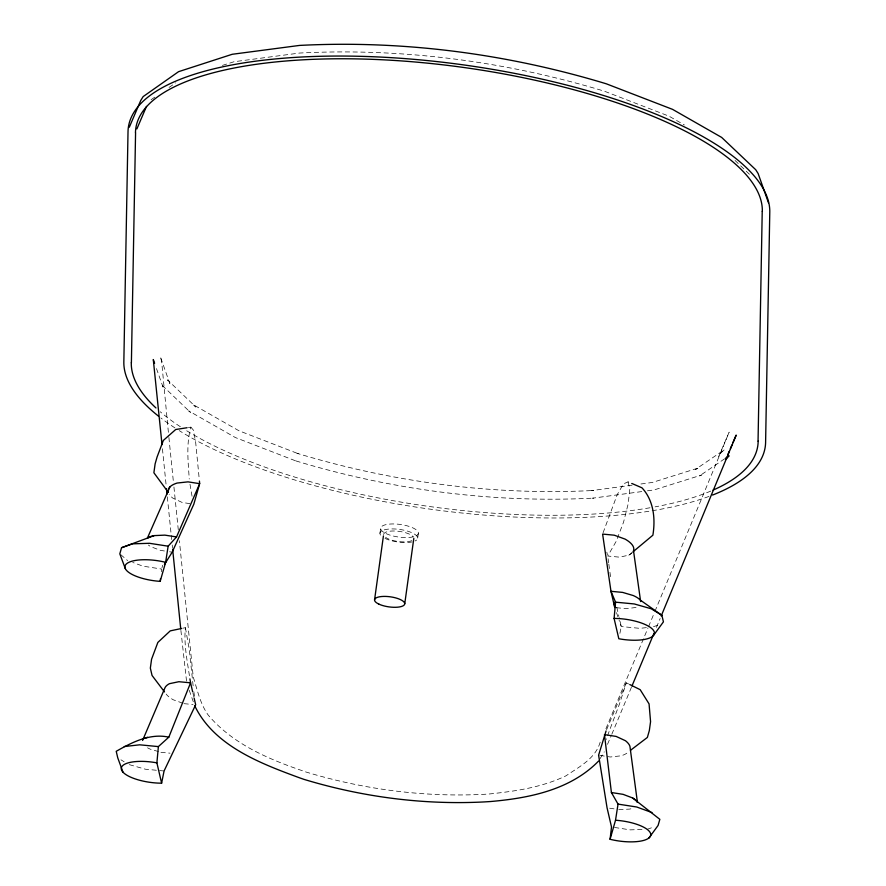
<?xml version="1.0" encoding="UTF-8"?>
<svg xmlns="http://www.w3.org/2000/svg" width="886" height="886" viewBox="0 0 886 886"><rect width="100%" height="100%" fill="white"/><g stroke="black" fill="none" stroke-linecap="round" stroke-linejoin="round"><path stroke-width="0.66" stroke-dasharray="4.43 3.32" d="M161.296 571.791L161.606 569.045L142.934 566.154L132.734 562.444M379.939 533.372L380.637 528.388M417.694 538.09L418.38 533.117M619.901 633.335L621.263 626.557L619.17 617.575M188.364 427.539L190.889 427.141C186.071 443.886 188.164 461.816 189.25 478.994M161.972 567.782L162.692 565.235M628.606 683.97L626.291 682.829L619.48 703.971L606.09 739.577M182.881 628.196L185.407 627.665C183.701 644.177 187.3 661.166 189.704 677.568M603.056 532.829L617.177 494.753L623.467 483.878L628.085 481.851L631.884 483.479M605.935 728.713L647.998 627.975M648.53 626.701L654.389 612.669M654.92 611.395L729.156 432.146L718.712 456.578L721.138 452.646L724.571 449.567L695.333 469.525L699.132 467.775L652.306 482.471L638.795 484.277M631.441 687.27L611.772 734.35M656.426 627.421L660.148 618.506M600.187 742.147C595.392 758.704 579.222 766.811 566.021 775.804C542.044 787.355 515.541 791.253 489.338 793.978L484.299 794.299C424.062 797.4 363.537 789.448 305.869 771.972L301.727 770.51C267.207 758.637 232.287 743.564 208.166 715.024C200.192 703.827 197.356 689.995 193.259 677.07L179.393 540.737M607.497 744.351L611.24 735.601M606.589 729.732L626.291 682.829M599.999 758.77L604.285 751.849M628.085 481.851L629.802 489.205L628.141 503.968L623.556 522.186L616.091 541.512L607.718 556.031L619.403 557.15L628.838 555.179L631.973 552.642M151.085 99.697L156.7 95.865M169.049 87.437L175.771 82.841M724.648 458.771L699.275 476.092L701.557 475.04L654.123 489.925L647.278 490.844M657.689 625.261L652.816 626.911M647.234 829.307L654.477 826.738M222.386 65.398L234.059 61.732L299.568 53.049C402.443 47.733 505.84 61.333 604.363 91.192L668.996 116.155L684.369 124.937M632.028 485.185L591.483 490.634L593.997 490.467C493.779 495.651 393.063 482.405 297.087 453.322L299.158 454.053L238.91 430.74L192.827 404.426L195.85 407.028L167.476 379.861L169.879 383.682L160.322 356.626L161.606 361.145L168.75 436.078M641.796 491.575L592.501 498.198L594.019 498.098C493.125 503.314 391.745 489.98 295.138 460.698L296.378 461.141L235.333 437.529L188.652 410.86L190.468 412.433L161.562 384.757L163.002 387.038L156.379 368.288M636.059 607.464L626.446 608.671L614.762 607.563M646.381 627.631L639.958 628.351L621.263 626.557L619.092 620.233M618.727 809.594L629.414 809.117A25.495 8.506 7.9 0 0 632.227 808.442M641.985 829.484L630.19 829.872L611.506 826.981M183.989 703.661L193.07 704.525M160.931 752.314L170.012 753.178M164.065 770.986L145.359 769.203L128.415 764.396M189.914 503.647L182.128 502.44L172.814 498.12A43.425 14.497 7.9 0 1 169.204 494.299M164.408 550.981L160.51 550.372L150.985 546.773A25.495 8.506 7.9 0 1 148.394 545.023M169.591 551.779L172.183 552.188M599.9 755.393L610.277 756.998L621.175 755.802A43.425 14.497 7.9 0 0 628.373 751.937M609.646 808.187L616.135 809.184M158.572 751.616L150.299 749.168A25.495 8.506 7.9 0 1 147.53 747.795M182.782 703.218L173.18 699.752A43.425 14.497 7.9 0 1 166.158 694.103M120.95 759.811L124.14 761.772M120.784 554.68L127.628 560.594M735.048 160.477L749.8 174.608L751.25 176.89M190.889 427.141L193.347 430.064L195.64 442.003L199.295 479.703M189.239 690.305L193.757 703.085M616.49 612.625L618.661 618.96M186.525 681.068L180.877 630.278M606.821 552.155L607.419 554.747M616.778 607.309L618.871 616.291M185.407 627.665L189.36 650.147L193.358 687.935M192.971 693.151L194.167 698.312M192.04 496.238L189.549 481.63M193.868 691.833L194.776 698.301M608.084 558.745L608.649 562.809M608.826 564.172L609.756 570.949M609.945 572.301L610.687 577.727M168.894 437.451L173.368 481.519M173.933 487.034L178.274 529.717M162.437 448.759L166.346 487.267M167.332 496.891L171.662 539.519M172.216 545.023L172.493 547.769M708.955 496.426A323.611 108.026 7.9 0 1 179.227 430.629M174.907 427.883A323.611 108.026 7.9 0 1 160.842 417.97M710.738 491.099A316.103 105.523 7.9 0 1 655.086 506.858M649.97 507.767A316.103 105.523 7.9 0 1 184.653 429.488M180.367 426.742A316.103 105.523 7.9 0 1 160.266 411.78M380.559 535.111A19.038 6.357 7.9 0 1 401.402 529.706A19.038 6.357 7.9 0 1 415.113 540.969M412.09 541.922A19.038 6.357 7.9 0 1 382.42 536.883M411.746 540.637A15.228 5.083 7.9 0 1 385.598 537.359M383.616 534.557A15.228 5.083 7.9 0 1 396.839 531.124A15.228 5.083 7.9 0 1 413.33 536.949M632.305 552.598A43.425 14.497 7.9 0 1 628.838 555.179M386.086 533.605A19.038 6.357 7.9 0 0 417.716 534.69A19.038 6.357 7.9 0 0 394.735 523.969A19.038 6.357 7.9 0 0 386.086 533.605"/><path stroke-width="1.33" d="M131.394 362.739L135.569 132.889M758.051 441.15L762.226 211.3M156.888 762.857A30.456 10.167 7.9 0 0 121.36 769.402A30.456 10.167 7.9 0 0 161.617 783.18L156.888 762.857L158.384 746.599L168.827 737.163L190.568 682.818L189.925 678.875M614.087 618.428A30.456 10.167 7.9 0 1 654.344 632.205A30.456 10.167 7.9 0 1 618.816 638.751L614.087 618.428L615.582 602.17L610.975 591.305L602.613 534.081L614.297 535.199L625.106 539.109A43.425 14.497 7.9 0 1 633.501 550.638L640.644 601.572M199.428 481.02L199.682 483.667L176.535 536.938L168.141 546.186L165.627 562.311A30.456 10.167 7.9 0 0 125.048 565.977A30.456 10.167 7.9 0 0 160.178 581.36L160.499 578.624M611.406 792.538L623.079 794.343L632.604 797.954A25.495 8.506 7.9 0 1 637.433 802.395L629.946 746.422A43.425 14.497 7.9 0 0 625.472 740.74L616.147 736.421L604.473 734.616L611.406 792.538L618.04 804.111L615.526 820.237A30.456 10.167 7.9 0 1 650.656 835.62A30.456 10.167 7.9 0 1 610.077 839.286L611.506 826.981L607.054 807.777L598.604 755.182L606.068 730.95M374.545 599.966L383.428 535.919M404.747 603.743L413.817 538.334M161.617 783.18L164.065 770.986L195.673 704.769L194.167 698.312M176.535 536.938L164.862 535.133L154.175 535.609L121.559 547.714L119.809 553.839L125.347 568.69M160.178 581.36L165.627 562.311M199.317 484.952L193.801 504.245L172.183 552.188L164.431 564.548M610.077 839.286L615.526 820.237M631.973 685.997L653.768 633.789M661.211 615.958L736.188 435.081L732.988 442.546M142.568 740.474L164.785 688.223A43.425 14.497 7.9 0 1 169.447 683.682L178.883 681.711L190.568 682.818L192.672 691.855M129.312 127.23L140.73 100.506L143.167 96.585L178.562 71.677L232.243 54.279L299.546 45.419C403.097 40.08 507.157 53.758 606.312 83.805L672.563 109.366L721.647 137.408L755.714 169.713L758.128 173.523L768.494 202.85M136.876 128.913L146.5 106.398M727.672 454.994L729.267 451.262M730.33 448.77L731.925 445.038M169.913 486.923L147.331 538.245A25.495 8.506 7.9 0 1 154.175 535.609M726.033 459.181L729.067 455.758L725.756 458.018M653.946 634.83L663.426 621.861L661.897 615.327L640.013 599.888A25.495 8.506 7.9 0 0 633.291 595.558L622.67 592.413L610.975 591.305L614.762 607.563L614.02 602.137M648.895 838.023L658.088 825.453L659.837 819.328L632.604 797.954M598.571 761.074C570.34 790.002 529.042 798.197 490.357 801.542L484.31 801.919C423.419 805.064 362.219 797.023 303.909 779.348L298.936 777.598C259.93 763.223 213.77 745.647 194.665 705.644M633.014 551.801L652.882 535.199C655.562 518.786 653.757 500.546 641.985 487.832L631.884 483.479M630.478 750.32L647.367 737.44L649.338 730.54L650.568 721.658L649.061 703.883L640.168 689.673L629.758 684.535M168.827 737.163C150.088 733.032 132.058 742.28 116.221 751.306L117.749 757.84L123.021 772.215M121.559 547.714L132.413 543.849L149.457 543.295L168.141 546.186M181.619 628.462L170.234 630.876L157.852 642.428L151.572 659.228L150.343 668.11L152.049 675.464L164.497 691.911M187.101 427.728L175.727 429.5L163.356 440.42L157.088 456.988L155.116 463.876L153.887 472.759L168.34 492.439M124.261 746.544L139.689 744.816L158.384 746.599M615.582 602.17L634.287 603.953L651.232 608.771L661.897 615.327M199.682 483.667L188.009 481.862L177.111 483.047A43.425 14.497 7.9 0 0 168.484 488.994M618.04 804.111L636.713 807.002L652.018 812.573M154.607 363.282L153.289 359.539L162.016 444.628M166.49 488.64L167.044 494.133M172.637 549.143L180.733 628.905M135.458 132.878A316.103 105.523 7.9 0 1 450.819 65.774A316.103 105.523 7.9 0 1 762.325 211.311M712.577 495.052A323.611 108.026 7.9 0 0 765.604 442.258L769.779 212.075A323.611 108.026 7.9 0 0 450.863 63.227A323.611 108.026 7.9 0 0 128.016 131.781L123.841 361.964A323.611 108.026 7.9 0 0 158.439 416.099M758.161 441.162A316.103 105.523 7.9 0 1 712.986 490.135M155.958 407.948A316.103 105.523 7.9 0 1 131.294 362.728M144.894 738.359A25.495 8.506 7.9 0 1 147.53 737.263M378.898 604.13A15.228 5.083 7.9 0 0 404.204 604.994A15.228 5.083 7.9 0 0 385.831 596.422A15.228 5.083 7.9 0 0 378.898 604.13"/></g></svg>
